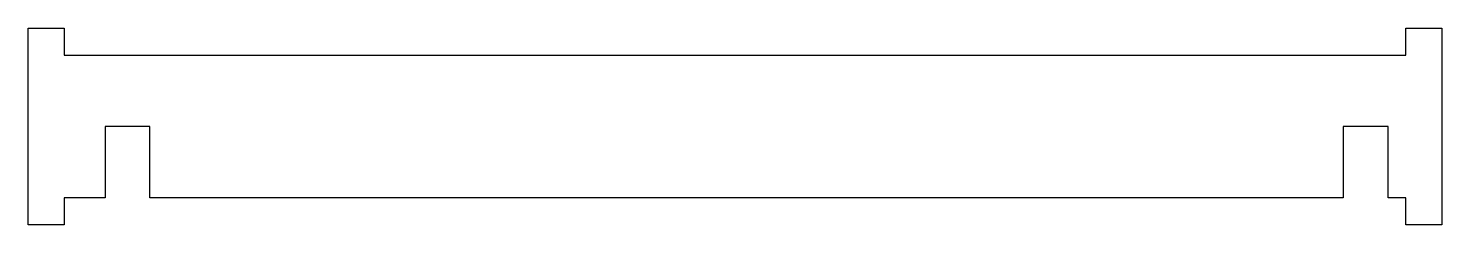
# Model space of a CAD drawing. Header units: millimetres. Extents: x -6 to 152, y 2 to 24.
import ezdxf

# ---------------------------------------------------------------- set-up
doc = ezdxf.new("R2010")
doc.units = ezdxf.units.MM
doc.layers.get('0').update_dxf_attribs({"linetype": 'CONTINUOUS'})

msp = doc.modelspace()

# ---------------------------------------------------------------- linework, layer by layer
msp.add_lwpolyline([(2.59, 13), (2.59, 5), (-2, 5), (-2, 2), (-6, 2), (-6, 24), (-2, 24), (-2, 21), (148, 21), (148, 24), (152, 24), (152, 2), (148, 2), (148, 5), (146, 5), (146, 13), (141, 13), (141, 5), (7.59, 5), (7.59, 13)], close=True)

doc.saveas('drawing.dxf')
